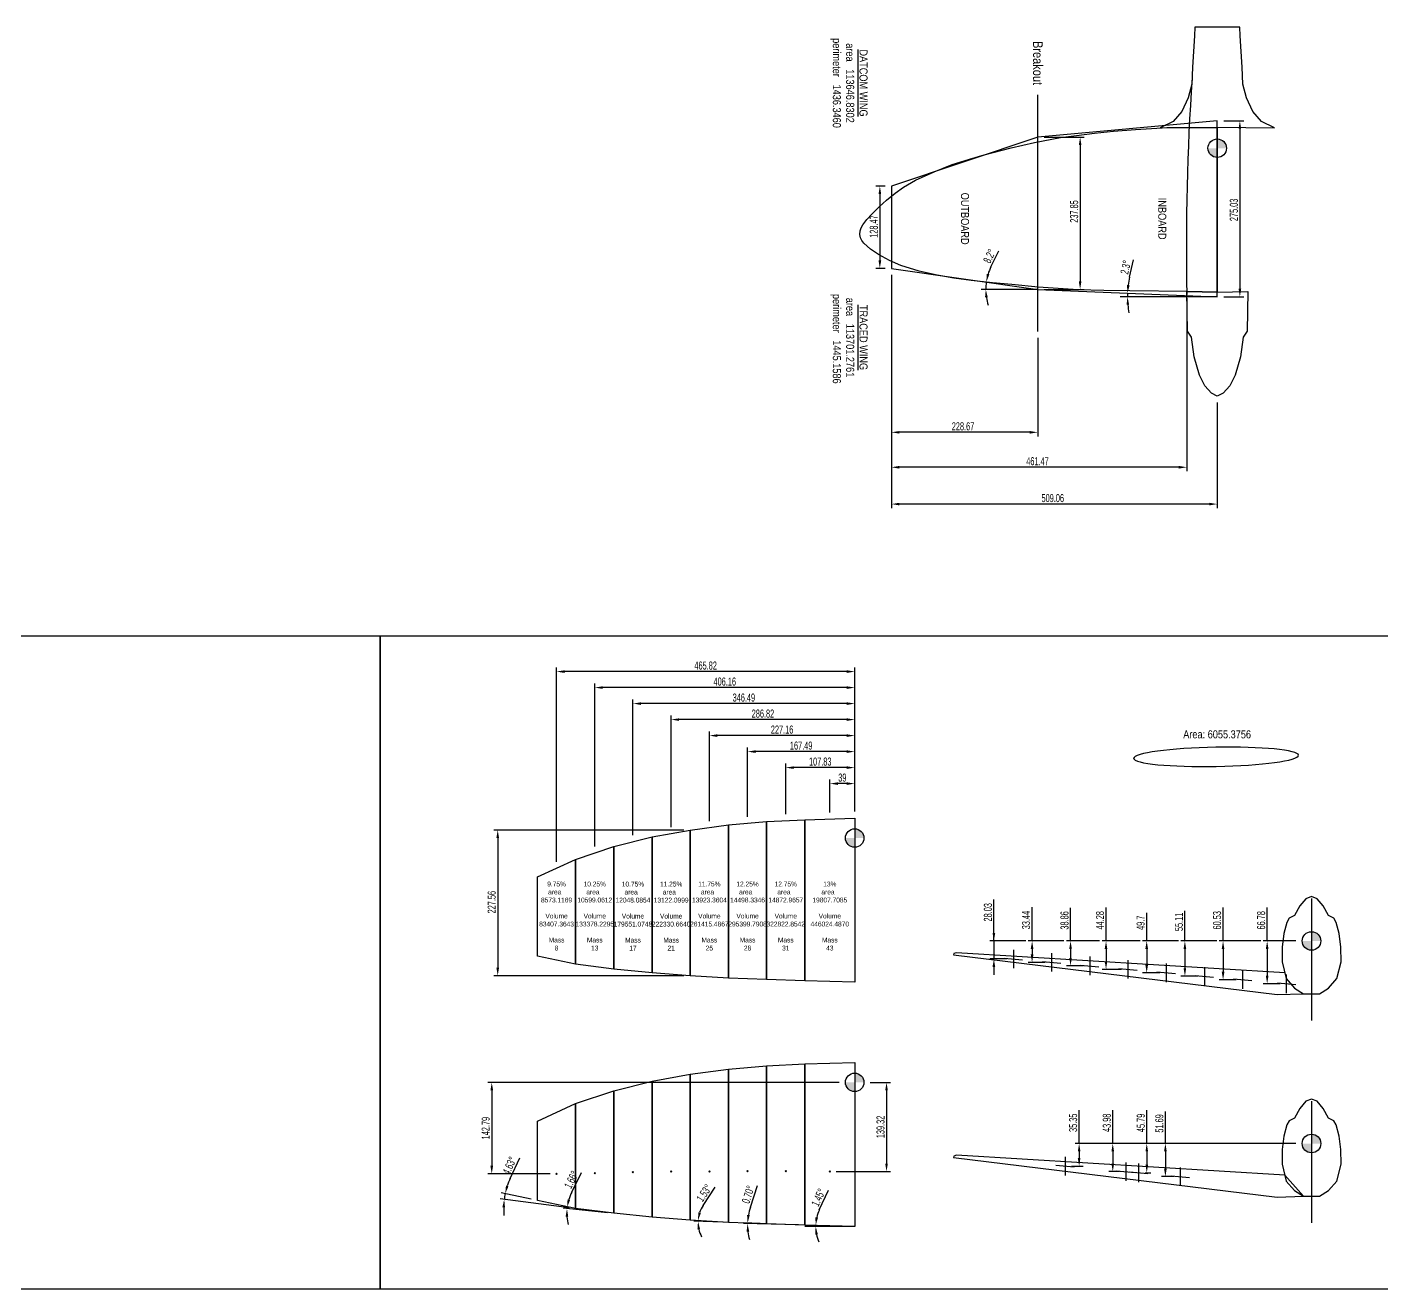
# Model space of a CAD drawing. Header units: centimetres. Extents: x -5325 to 32224, y -11540 to 14619.
# Drawn here: x 24231 to 26347, y -5392 to -3421 of the extents above; entities that cross this region are included whole.
import ezdxf
from ezdxf.lldxf.tags import DXFTag

# ---------------------------------------------------------------- set-up
doc = ezdxf.new("R2010")
doc.units = ezdxf.units.CM
doc.header["$PDMODE"] = 3
doc.header["$PDSIZE"] = -5
doc.layers.get('0').update_dxf_attribs({"color": 10})
doc.styles.add('SEACAD_arial_ttf', font='ARIALN.TTF')
doc.styles.get("Standard").update_dxf_attribs({"font": 'ARIALN.TTF', "width": 0.67})
tags = doc.linetypes.add('CENTER2', pattern=[28.575, 19.05, -3.175, 3.175, -3.175]).pattern_tags.tags
tags[10:11] = [DXFTag(74, 4), DXFTag(75, 0), DXFTag(340, '0'), DXFTag(46, 0.0), DXFTag(50, 0.0), DXFTag(44, 0.0), DXFTag(45, 0.0)]
tags[8:9] = [DXFTag(74, 4), DXFTag(75, 0), DXFTag(340, '0'), DXFTag(46, 0.0), DXFTag(50, 0.0), DXFTag(44, 0.0), DXFTag(45, 0.0)]
tags[6:7] = [DXFTag(74, 4), DXFTag(75, 0), DXFTag(340, '0'), DXFTag(46, 0.0), DXFTag(50, 0.0), DXFTag(44, 0.0), DXFTag(45, 0.0)]
tags[4:5] = [DXFTag(74, 4), DXFTag(75, 0), DXFTag(340, '0'), DXFTag(46, 0.0), DXFTag(50, 0.0), DXFTag(44, 0.0), DXFTag(45, 0.0)]
doc.dimstyles.new('ISO-25', dxfattribs={"dimscale": 5, "dimtxt": 2.5, "dimasz": 2.5, "dimexe": 1.25, "dimexo": 2, "dimtad": 1, "dimdsep": 46, "dimtxsty": 'Standard', "dimcen": 2.5, "dimadec": 0, "dimazin": 0, "dimtfac": 1, "dimtmove": 0, "dimatfit": 3, "dimfxl": 1, "dimarcsym": 0})

# ---------------------------------------------------------------- blocks, each defined once
blk = doc.blocks.new('*D214')
at = {"color": 0, "lineweight": -2}
for p, q in [((25484.7, -4648.1), (25484.7, -4596.8)), ((25511.2, -4603), (25497.2, -4603)), ((25523.7, -4646.8), (25523.7, -4596.8))]:
    blk.add_line(p, q, dxfattribs=at)
at = {"color": 0}
for points in [[(25497.2, -4601), (25497.2, -4605.1), (25484.7, -4603)], [(25511.2, -4605.1), (25511.2, -4601), (25523.7, -4603)]]:
    blk.add_solid(points, dxfattribs=at)
at = {"layer": 'Defpoints', "color": 0}
for p in [(25484.7, -4603), (25484.7, -4658.1), (25523.7, -4656.8)]:
    blk.add_point(p, dxfattribs=at)
at = {"color": 0, "insert": (25504.2, -4593.7), "char_height": 12.5, "attachment_point": 5}
blk.add_mtext('39', dxfattribs=at)
blk = doc.blocks.new('*D215')
at = {"color": 0, "lineweight": -2}
for p, q in [((25415.8, -4650.7), (25415.8, -4571.8)), ((25511.2, -4578), (25428.3, -4578)), ((25523.7, -4646.8), (25523.7, -4571.8))]:
    blk.add_line(p, q, dxfattribs=at)
at = {"color": 0}
for points in [[(25428.3, -4576), (25428.3, -4580.1), (25415.8, -4578)], [(25511.2, -4580.1), (25511.2, -4576), (25523.7, -4578)]]:
    blk.add_solid(points, dxfattribs=at)
at = {"layer": 'Defpoints', "color": 0}
for p in [(25415.8, -4578), (25415.8, -4660.7), (25523.7, -4656.8)]:
    blk.add_point(p, dxfattribs=at)
at = {"color": 0, "insert": (25469.7, -4568.7), "char_height": 12.5, "attachment_point": 5}
blk.add_mtext('107.83', dxfattribs=at)
blk = doc.blocks.new('*D216')
at = {"color": 0, "lineweight": -2}
for p, q in [((25356.2, -4654.8), (25356.2, -4546.8)), ((25523.7, -4646.8), (25523.7, -4546.8)), ((25511.2, -4553), (25368.7, -4553))]:
    blk.add_line(p, q, dxfattribs=at)
at = {"color": 0}
for points in [[(25368.7, -4551), (25368.7, -4555.1), (25356.2, -4553)], [(25511.2, -4555.1), (25511.2, -4551), (25523.7, -4553)]]:
    blk.add_solid(points, dxfattribs=at)
at = {"layer": 'Defpoints', "color": 0}
for p in [(25356.2, -4553), (25356.2, -4664.8), (25523.7, -4656.8)]:
    blk.add_point(p, dxfattribs=at)
at = {"color": 0, "insert": (25439.9, -4543.7), "char_height": 12.5, "attachment_point": 5}
blk.add_mtext('167.49', dxfattribs=at)
blk = doc.blocks.new('*D217')
at = {"color": 0, "lineweight": -2}
for p, q in [((25296.5, -4661.5), (25296.5, -4521.8)), ((25511.2, -4528), (25309, -4528)), ((25523.7, -4646.8), (25523.7, -4521.8))]:
    blk.add_line(p, q, dxfattribs=at)
at = {"color": 0}
for points in [[(25309, -4526), (25309, -4530.1), (25296.5, -4528)], [(25511.2, -4530.1), (25511.2, -4526), (25523.7, -4528)]]:
    blk.add_solid(points, dxfattribs=at)
at = {"layer": 'Defpoints', "color": 0}
for p in [(25296.5, -4528), (25296.5, -4671.5), (25523.7, -4656.8)]:
    blk.add_point(p, dxfattribs=at)
at = {"color": 0, "insert": (25410.1, -4518.7), "char_height": 12.5, "attachment_point": 5}
blk.add_mtext('227.16', dxfattribs=at)
blk = doc.blocks.new('*D218')
at = {"color": 0, "lineweight": -2}
for p, q in [((25236.8, -4670.8), (25236.8, -4496.8)), ((25511.2, -4503), (25249.3, -4503)), ((25523.7, -4646.8), (25523.7, -4496.8))]:
    blk.add_line(p, q, dxfattribs=at)
at = {"color": 0}
for points in [[(25249.3, -4501), (25249.3, -4505.1), (25236.8, -4503)], [(25511.2, -4505.1), (25511.2, -4501), (25523.7, -4503)]]:
    blk.add_solid(points, dxfattribs=at)
at = {"layer": 'Defpoints', "color": 0}
for p in [(25236.8, -4503), (25523.7, -4656.8), (25236.8, -4680.8)]:
    blk.add_point(p, dxfattribs=at)
at = {"color": 0, "insert": (25380.2, -4493.7), "char_height": 12.5, "attachment_point": 5}
blk.add_mtext('286.82', dxfattribs=at)
blk = doc.blocks.new('*D219')
at = {"color": 0, "lineweight": -2}
for p, q in [((25177.2, -4683.6), (25177.2, -4471.8)), ((25511.2, -4478), (25189.7, -4478)), ((25523.7, -4646.8), (25523.7, -4471.8))]:
    blk.add_line(p, q, dxfattribs=at)
at = {"color": 0}
for points in [[(25189.7, -4476), (25189.7, -4480.1), (25177.2, -4478)], [(25511.2, -4480.1), (25511.2, -4476), (25523.7, -4478)]]:
    blk.add_solid(points, dxfattribs=at)
at = {"layer": 'Defpoints', "color": 0}
for p in [(25177.2, -4478), (25523.7, -4656.8), (25177.2, -4693.6)]:
    blk.add_point(p, dxfattribs=at)
at = {"color": 0, "insert": (25350.4, -4468.7), "char_height": 12.5, "attachment_point": 5}
blk.add_mtext('346.49', dxfattribs=at)
blk = doc.blocks.new('*D220')
at = {"color": 0, "lineweight": -2}
for p, q in [((25117.5, -4701.2), (25117.5, -4446.8)), ((25511.2, -4453), (25130, -4453)), ((25523.7, -4646.8), (25523.7, -4446.8))]:
    blk.add_line(p, q, dxfattribs=at)
at = {"color": 0}
for points in [[(25130, -4451), (25130, -4455.1), (25117.5, -4453)], [(25511.2, -4455.1), (25511.2, -4451), (25523.7, -4453)]]:
    blk.add_solid(points, dxfattribs=at)
at = {"layer": 'Defpoints', "color": 0}
for p in [(25117.5, -4453), (25523.7, -4656.8), (25117.5, -4711.2)]:
    blk.add_point(p, dxfattribs=at)
at = {"color": 0, "insert": (25320.6, -4443.7), "char_height": 12.5, "attachment_point": 5}
blk.add_mtext('406.16', dxfattribs=at)
blk = doc.blocks.new('*D221')
at = {"color": 0, "lineweight": -2}
for p, q in [((25057.8, -4725.1), (25057.8, -4421.8)), ((25523.7, -4646.8), (25523.7, -4421.8)), ((25511.2, -4428), (25070.3, -4428))]:
    blk.add_line(p, q, dxfattribs=at)
at = {"color": 0}
for points in [[(25070.3, -4426), (25070.3, -4430.1), (25057.8, -4428)], [(25511.2, -4430.1), (25511.2, -4426), (25523.7, -4428)]]:
    blk.add_solid(points, dxfattribs=at)
at = {"layer": 'Defpoints', "color": 0}
for p in [(25057.8, -4428), (25523.7, -4656.8), (25057.8, -4735.1)]:
    blk.add_point(p, dxfattribs=at)
at = {"color": 0, "insert": (25290.7, -4418.7), "char_height": 12.5, "attachment_point": 5}
blk.add_mtext('465.82', dxfattribs=at)
blk = doc.blocks.new('*D222')
at = {"color": 0, "lineweight": -2}
for p, q in [((25570.9, -3669.8), (25556.6, -3669.8)), ((25562.8, -3682.3), (25562.8, -3785.7)), ((25570.9, -3798.2), (25556.6, -3798.2))]:
    blk.add_line(p, q, dxfattribs=at)
at = {"color": 0}
for points in [[(25564.9, -3682.3), (25560.7, -3682.3), (25562.8, -3669.8)], [(25560.7, -3785.7), (25564.9, -3785.7), (25562.8, -3798.2)]]:
    blk.add_solid(points, dxfattribs=at)
at = {"layer": 'Defpoints', "color": 0}
for p in [(25580.9, -3669.8), (25562.8, -3798.2), (25580.9, -3798.2)]:
    blk.add_point(p, dxfattribs=at)
at = {"color": 0, "insert": (25553.4, -3732.9), "char_height": 12.5, "attachment_point": 5, "rotation": 90}
blk.add_mtext('128.47', dxfattribs=at)
blk = doc.blocks.new('*D223')
at = {"color": 0, "lineweight": -2}
for p, q in [((25580.9, -3808.2), (25580.9, -4060.6)), ((25809.5, -3906.7), (25809.5, -4060.6)), ((25797, -4054.3), (25593.4, -4054.3))]:
    blk.add_line(p, q, dxfattribs=at)
at = {"color": 0}
for points in [[(25593.4, -4052.3), (25593.4, -4056.4), (25580.9, -4054.3)], [(25797, -4056.4), (25797, -4052.3), (25809.5, -4054.3)]]:
    blk.add_solid(points, dxfattribs=at)
at = {"layer": 'Defpoints', "color": 0}
for p in [(25580.9, -3798.2), (25809.5, -3896.7), (25580.9, -4054.3)]:
    blk.add_point(p, dxfattribs=at)
at = {"color": 0, "insert": (25692.7, -4045), "char_height": 12.5, "attachment_point": 5}
blk.add_mtext('228.67', dxfattribs=at)
blk = doc.blocks.new('*D224')
at = {"color": 0, "lineweight": -2}
for p, q in [((26099.9, -3567.6), (26131.4, -3567.6)), ((26125.1, -3580.1), (26125.1, -3830.1)), ((26099.9, -3842.6), (26131.4, -3842.6))]:
    blk.add_line(p, q, dxfattribs=at)
at = {"color": 0}
for points in [[(26127.2, -3580.1), (26123.1, -3580.1), (26125.1, -3567.6)], [(26123.1, -3830.1), (26127.2, -3830.1), (26125.1, -3842.6)]]:
    blk.add_solid(points, dxfattribs=at)
at = {"layer": 'Defpoints', "color": 0}
for p in [(26089.9, -3567.6), (26089.9, -3842.6), (26125.1, -3842.6)]:
    blk.add_point(p, dxfattribs=at)
at = {"color": 0, "insert": (26115.8, -3706.9), "char_height": 12.5, "attachment_point": 5, "rotation": 90}
blk.add_mtext('275.03', dxfattribs=at)
blk = doc.blocks.new('*D225')
at = {"color": 0, "lineweight": -2}
for p, q in [((25580.9, -3808.2), (25580.9, -4115.1)), ((26042.3, -3844.6), (26042.3, -4115.1)), ((26029.8, -4108.9), (25593.4, -4108.9))]:
    blk.add_line(p, q, dxfattribs=at)
at = {"color": 0}
for points in [[(25593.4, -4106.8), (25593.4, -4111), (25580.9, -4108.9)], [(26029.8, -4111), (26029.8, -4106.8), (26042.3, -4108.9)]]:
    blk.add_solid(points, dxfattribs=at)
at = {"layer": 'Defpoints', "color": 0}
for p in [(25580.9, -3798.2), (26042.3, -3834.6), (25580.9, -4108.9)]:
    blk.add_point(p, dxfattribs=at)
at = {"color": 0, "insert": (25809.1, -4099.5), "char_height": 12.5, "attachment_point": 5}
blk.add_mtext('461.47', dxfattribs=at)
blk = doc.blocks.new('*D226')
at = {"color": 0, "lineweight": -2}
for p, q in [((25580.9, -3808.2), (25580.9, -4172.7)), ((26089.9, -4007.6), (26089.9, -4172.7)), ((26077.4, -4166.4), (25593.4, -4166.4))]:
    blk.add_line(p, q, dxfattribs=at)
at = {"color": 0}
for points in [[(25593.4, -4164.4), (25593.4, -4168.5), (25580.9, -4166.4)], [(26077.4, -4168.5), (26077.4, -4164.4), (26089.9, -4166.4)]]:
    blk.add_solid(points, dxfattribs=at)
at = {"layer": 'Defpoints', "color": 0}
for p in [(25580.9, -3798.2), (26089.9, -3997.6), (25580.9, -4166.4)]:
    blk.add_point(p, dxfattribs=at)
at = {"color": 0, "insert": (25832.9, -4157.1), "char_height": 12.5, "attachment_point": 5}
blk.add_mtext('509.06', dxfattribs=at)
blk = doc.blocks.new('*D227')
at = {"color": 0, "lineweight": -2}
for p, q in [((25819.5, -3593.3), (25881.9, -3593.3)), ((25875.6, -3605.8), (25875.6, -3818.6)), ((25819.5, -3831.1), (25881.9, -3831.1))]:
    blk.add_line(p, q, dxfattribs=at)
at = {"color": 0}
for points in [[(25877.7, -3605.8), (25873.6, -3605.8), (25875.6, -3593.3)], [(25873.6, -3818.6), (25877.7, -3818.6), (25875.6, -3831.1)]]:
    blk.add_solid(points, dxfattribs=at)
at = {"layer": 'Defpoints', "color": 0}
for p in [(25809.5, -3593.3), (25809.5, -3831.1), (25875.6, -3831.1)]:
    blk.add_point(p, dxfattribs=at)
at = {"color": 0, "insert": (25866.3, -3709.4), "char_height": 12.5, "attachment_point": 5, "rotation": 90}
blk.add_mtext('237.85', dxfattribs=at)
blk = doc.blocks.new('*D228')
at = {"color": 0, "lineweight": -2}
blk.add_line((25953, -3812.1), (25959, -3785), dxfattribs=at)
for start, end in [(167.4412, 172.5471), (177.6531, 180), (185.1059, 190.2119)]:
    blk.add_arc((26089.9, -3842.6), 140.3, start, end, dxfattribs=at)
at = {"color": 0}
for points in [[(25948.7, -3824.2), (25952.9, -3824.6), (25949.7, -3836.9)], [(25952.2, -3855), (25948.1, -3855.2), (25949.6, -3842.6)]]:
    blk.add_solid(points, dxfattribs=at)
at = {"layer": 'Defpoints', "color": 0}
for p in [(25809.5, -3831.1), (25938, -3842.6), (25949.6, -3840.7), (26089.9, -3842.6), (26089.9, -3842.6)]:
    blk.add_point(p, dxfattribs=at)
at = {"color": 0, "insert": (25946.8, -3796.5), "char_height": 12.5, "attachment_point": 5, "rotation": 77.4412}
blk.add_mtext('2.3%%d', dxfattribs=at)
blk = doc.blocks.new('*D229')
at = {"color": 0, "lineweight": -2}
blk.add_line((25736.4, -3795.7), (25748.5, -3770.7), dxfattribs=at)
for start, end in [(154.1711, 162.9919), (171.8127, 180), (188.8208, 197.6416)]:
    blk.add_arc((25809.5, -3831.1), 81.3, start, end, dxfattribs=at)
at = {"color": 0}
for points in [[(25729.8, -3806.9), (25733.8, -3807.8), (25729.1, -3819.5)], [(25731.3, -3843.4), (25727.1, -3843.7), (25728.2, -3831.1)]]:
    blk.add_solid(points, dxfattribs=at)
at = {"layer": 'Defpoints', "color": 0}
for p in [(25580.9, -3798.2), (25728.3, -3827.3), (25720.9, -3831.1), (25809.5, -3831.1), (25809.5, -3831.1)]:
    blk.add_point(p, dxfattribs=at)
at = {"color": 0, "insert": (25734, -3779.1), "char_height": 12.5, "attachment_point": 5, "rotation": 64.1711}
blk.add_mtext('8.2%%d', dxfattribs=at)
blk = doc.blocks.new('*D230')
at = {"color": 0, "lineweight": -2}
for p, q in [((25547.9, -5069.7), (25579.5, -5069.7)), ((25573.2, -5082.2), (25573.2, -5196.5)), ((25494.7, -5209), (25579.5, -5209))]:
    blk.add_line(p, q, dxfattribs=at)
at = {"color": 0}
for points in [[(25575.3, -5082.2), (25571.2, -5082.2), (25573.2, -5069.7)], [(25571.2, -5196.5), (25575.3, -5196.5), (25573.2, -5209)]]:
    blk.add_solid(points, dxfattribs=at)
at = {"layer": 'Defpoints', "color": 0}
for p in [(25537.9, -5069.7), (25484.7, -5209), (25573.2, -5209)]:
    blk.add_point(p, dxfattribs=at)
at = {"color": 0, "insert": (25563.9, -5139.3), "char_height": 12.5, "attachment_point": 5, "rotation": 90}
blk.add_mtext('139.32', dxfattribs=at)
blk = doc.blocks.new('*D231')
at = {"color": 0, "lineweight": -2}
for p, q in [((25499, -5069.7), (24950.3, -5069.7)), ((24956.6, -5082.2), (24956.6, -5200)), ((25047.8, -5212.5), (24950.3, -5212.5))]:
    blk.add_line(p, q, dxfattribs=at)
at = {"color": 0}
for points in [[(24958.7, -5082.2), (24954.5, -5082.2), (24956.6, -5069.7)], [(24954.5, -5200), (24958.7, -5200), (24956.6, -5212.5)]]:
    blk.add_solid(points, dxfattribs=at)
at = {"layer": 'Defpoints', "color": 0}
for p in [(25509, -5069.7), (24956.6, -5212.5), (25057.8, -5212.5)]:
    blk.add_point(p, dxfattribs=at)
at = {"color": 0, "insert": (24947.2, -5141.1), "char_height": 12.5, "attachment_point": 5, "rotation": 90}
blk.add_mtext('142.79', dxfattribs=at)
blk = doc.blocks.new('*D232')
at = {"color": 0, "lineweight": -2}
for p, q in [((26167.8, -4848.8), (26167.8, -4796.6)), ((26212.4, -4848.8), (26161.5, -4848.8)), ((26167.8, -4861.3), (26167.8, -4903.1)), ((26188.2, -4915.6), (26161.5, -4915.6))]:
    blk.add_line(p, q, dxfattribs=at)
at = {"color": 0}
for points in [[(26169.8, -4861.3), (26165.7, -4861.3), (26167.8, -4848.8)], [(26165.7, -4903.1), (26169.8, -4903.1), (26167.8, -4915.6)]]:
    blk.add_solid(points, dxfattribs=at)
at = {"layer": 'Defpoints', "color": 0}
for p in [(26222.4, -4848.8), (26167.8, -4915.6), (26198.2, -4915.6)]:
    blk.add_point(p, dxfattribs=at)
at = {"color": 0, "insert": (26158.4, -4816.5), "char_height": 12.5, "attachment_point": 5, "rotation": 90}
blk.add_mtext('66.78', dxfattribs=at)
blk = doc.blocks.new('*D233')
at = {"color": 0, "lineweight": -2}
for p, q in [((26098.9, -4848.8), (26098.9, -4796.6)), ((26157.8, -4848.8), (26092.7, -4848.8)), ((26098.9, -4861.3), (26098.9, -4896.9)), ((26119.4, -4909.4), (26092.7, -4909.4))]:
    blk.add_line(p, q, dxfattribs=at)
at = {"color": 0}
for points in [[(26101, -4861.3), (26096.8, -4861.3), (26098.9, -4848.8)], [(26096.8, -4896.9), (26101, -4896.9), (26098.9, -4909.4)]]:
    blk.add_solid(points, dxfattribs=at)
at = {"layer": 'Defpoints', "color": 0}
for p in [(26167.8, -4848.8), (26098.9, -4909.4), (26129.4, -4909.4)]:
    blk.add_point(p, dxfattribs=at)
at = {"color": 0, "insert": (26089.6, -4816.5), "char_height": 12.5, "attachment_point": 5, "rotation": 90}
blk.add_mtext('60.53', dxfattribs=at)
blk = doc.blocks.new('*D234')
at = {"color": 0, "lineweight": -2}
for p, q in [((26039.3, -4848.8), (26039.3, -4801.8)), ((26088.9, -4848.8), (26033, -4848.8)), ((26039.3, -4861.3), (26039.3, -4891.4)), ((26059.7, -4903.9), (26033, -4903.9))]:
    blk.add_line(p, q, dxfattribs=at)
at = {"color": 0}
for points in [[(26041.3, -4861.3), (26037.2, -4861.3), (26039.3, -4848.8)], [(26037.2, -4891.4), (26041.3, -4891.4), (26039.3, -4903.9)]]:
    blk.add_solid(points, dxfattribs=at)
at = {"layer": 'Defpoints', "color": 0}
for p in [(26098.9, -4848.8), (26039.3, -4903.9), (26069.7, -4903.9)]:
    blk.add_point(p, dxfattribs=at)
at = {"color": 0, "insert": (26029.9, -4819), "char_height": 12.5, "attachment_point": 5, "rotation": 90}
blk.add_mtext('55.11', dxfattribs=at)
blk = doc.blocks.new('*D235')
at = {"color": 0, "lineweight": -2}
for p, q in [((25979.6, -4848.8), (25979.6, -4804.6)), ((26029.3, -4848.8), (25973.3, -4848.8)), ((25979.6, -4861.3), (25979.6, -4886)), ((26000, -4898.5), (25973.3, -4898.5))]:
    blk.add_line(p, q, dxfattribs=at)
at = {"color": 0}
for points in [[(25981.7, -4861.3), (25977.5, -4861.3), (25979.6, -4848.8)], [(25977.5, -4886), (25981.7, -4886), (25979.6, -4898.5)]]:
    blk.add_solid(points, dxfattribs=at)
at = {"layer": 'Defpoints', "color": 0}
for p in [(26039.3, -4848.8), (25979.6, -4898.5), (26010, -4898.5)]:
    blk.add_point(p, dxfattribs=at)
at = {"color": 0, "insert": (25970.2, -4820.4), "char_height": 12.5, "attachment_point": 5, "rotation": 90}
blk.add_mtext('49.7', dxfattribs=at)
blk = doc.blocks.new('*D236')
at = {"color": 0, "lineweight": -2}
for p, q in [((25916.1, -4848.8), (25916.1, -4796.6)), ((25969.6, -4848.8), (25909.8, -4848.8)), ((25916.1, -4861.3), (25916.1, -4880.6)), ((25940.4, -4893.1), (25909.8, -4893.1))]:
    blk.add_line(p, q, dxfattribs=at)
at = {"color": 0}
for points in [[(25918.1, -4861.3), (25914, -4861.3), (25916.1, -4848.8)], [(25914, -4880.6), (25918.1, -4880.6), (25916.1, -4893.1)]]:
    blk.add_solid(points, dxfattribs=at)
at = {"layer": 'Defpoints', "color": 0}
for p in [(25979.6, -4848.8), (25916.1, -4893.1), (25950.4, -4893.1)]:
    blk.add_point(p, dxfattribs=at)
at = {"color": 0, "insert": (25906.7, -4816.5), "char_height": 12.5, "attachment_point": 5, "rotation": 90}
blk.add_mtext('44.28', dxfattribs=at)
blk = doc.blocks.new('*D237')
at = {"color": 0, "lineweight": -2}
for p, q in [((25860.7, -4848.8), (25860.7, -4797)), ((25906.1, -4848.8), (25854.4, -4848.8)), ((25860.7, -4861.3), (25860.7, -4875.2)), ((25880.7, -4887.7), (25854.4, -4887.7))]:
    blk.add_line(p, q, dxfattribs=at)
at = {"color": 0}
for points in [[(25862.7, -4861.3), (25858.6, -4861.3), (25860.7, -4848.8)], [(25858.6, -4875.2), (25862.7, -4875.2), (25860.7, -4887.7)]]:
    blk.add_solid(points, dxfattribs=at)
at = {"layer": 'Defpoints', "color": 0}
for p in [(25916.1, -4848.8), (25860.7, -4887.7), (25890.7, -4887.7)]:
    blk.add_point(p, dxfattribs=at)
at = {"color": 0, "insert": (25851.3, -4816.7), "char_height": 12.5, "attachment_point": 5, "rotation": 90}
blk.add_mtext('38.86', dxfattribs=at)
blk = doc.blocks.new('*D238')
at = {"color": 0, "lineweight": -2}
for p, q in [((25800.6, -4848.8), (25800.6, -4796.1)), ((25850.3, -4848.8), (25794.3, -4848.8)), ((25800.6, -4861.3), (25800.6, -4869.8)), ((25821, -4882.3), (25794.3, -4882.3))]:
    blk.add_line(p, q, dxfattribs=at)
at = {"color": 0}
for points in [[(25802.7, -4861.3), (25798.5, -4861.3), (25800.6, -4848.8)], [(25798.5, -4869.8), (25802.7, -4869.8), (25800.6, -4882.3)]]:
    blk.add_solid(points, dxfattribs=at)
at = {"layer": 'Defpoints', "color": 0}
for p in [(25860.3, -4848.8), (25800.6, -4882.3), (25831, -4882.3)]:
    blk.add_point(p, dxfattribs=at)
at = {"color": 0, "insert": (25791.2, -4816.2), "char_height": 12.5, "attachment_point": 5, "rotation": 90}
blk.add_mtext('33.44', dxfattribs=at)
blk = doc.blocks.new('*D239')
at = {"color": 0, "lineweight": -2}
for p, q in [((25740.9, -4848.8), (25740.9, -4784.1)), ((25740.9, -4836.3), (25740.9, -4823.8)), ((25790.6, -4848.8), (25734.7, -4848.8)), ((25740.9, -4848.8), (25740.9, -4876.9)), ((25761.4, -4876.9), (25734.7, -4876.9)), ((25740.9, -4889.4), (25740.9, -4901.9))]:
    blk.add_line(p, q, dxfattribs=at)
at = {"color": 0}
for points in [[(25738.8, -4836.3), (25743, -4836.3), (25740.9, -4848.8)], [(25743, -4889.4), (25738.8, -4889.4), (25740.9, -4876.9)]]:
    blk.add_solid(points, dxfattribs=at)
at = {"layer": 'Defpoints', "color": 0}
for p in [(25800.6, -4848.8), (25740.9, -4876.9), (25771.4, -4876.9)]:
    blk.add_point(p, dxfattribs=at)
at = {"color": 0, "insert": (25731.6, -4804), "char_height": 12.5, "attachment_point": 5, "rotation": 90}
blk.add_mtext('28.03', dxfattribs=at)
blk = doc.blocks.new('*D255')
at = {"color": 0, "lineweight": -2}
for p, q in [((25979.7, -5165.1), (25979.7, -5113.3)), ((26212.4, -5165.1), (25973.5, -5165.1)), ((25979.7, -5177.6), (25979.7, -5198.4)), ((25977, -5210.9), (25986, -5210.9))]:
    blk.add_line(p, q, dxfattribs=at)
at = {"color": 0}
for points in [[(25981.8, -5177.6), (25977.7, -5177.6), (25979.7, -5165.1)], [(25977.7, -5198.4), (25981.8, -5198.4), (25979.7, -5210.9)]]:
    blk.add_solid(points, dxfattribs=at)
at = {"layer": 'Defpoints', "color": 0}
for p in [(26222.4, -5165.1), (25967, -5210.9), (25979.7, -5210.9)]:
    blk.add_point(p, dxfattribs=at)
at = {"color": 0, "insert": (25970.4, -5133), "char_height": 12.5, "attachment_point": 5, "rotation": 90}
blk.add_mtext('45.79', dxfattribs=at)
blk = doc.blocks.new('*D256')
at = {"color": 0, "lineweight": -2}
for p, q in [((26008.8, -5165.1), (26008.8, -5114.9)), ((26157.8, -5165.1), (26002.6, -5165.1)), ((26008.8, -5177.6), (26008.8, -5204.3)), ((26022, -5216.8), (26002.6, -5216.8))]:
    blk.add_line(p, q, dxfattribs=at)
at = {"color": 0}
for points in [[(26010.9, -5177.6), (26006.7, -5177.6), (26008.8, -5165.1)], [(26006.7, -5204.3), (26010.9, -5204.3), (26008.8, -5216.8)]]:
    blk.add_solid(points, dxfattribs=at)
at = {"layer": 'Defpoints', "color": 0}
for p in [(26167.8, -5165.1), (26008.8, -5216.8), (26032, -5216.8)]:
    blk.add_point(p, dxfattribs=at)
at = {"color": 0, "insert": (25999.4, -5133.8), "char_height": 12.5, "attachment_point": 5, "rotation": 90}
blk.add_mtext('51.69', dxfattribs=at)
blk = doc.blocks.new('*D257')
at = {"color": 0, "lineweight": -2}
for p, q in [((25926.6, -5165.1), (25926.6, -5112.9)), ((26152.8, -5165.1), (25920.4, -5165.1)), ((25926.6, -5177.6), (25926.6, -5196.6)), ((25937, -5209.1), (25920.4, -5209.1))]:
    blk.add_line(p, q, dxfattribs=at)
at = {"color": 0}
for points in [[(25928.7, -5177.6), (25924.5, -5177.6), (25926.6, -5165.1)], [(25924.5, -5196.6), (25928.7, -5196.6), (25926.6, -5209.1)]]:
    blk.add_solid(points, dxfattribs=at)
at = {"layer": 'Defpoints', "color": 0}
for p in [(26162.8, -5165.1), (25926.6, -5209.1), (25947, -5209.1)]:
    blk.add_point(p, dxfattribs=at)
at = {"color": 0, "insert": (25917.3, -5132.8), "char_height": 12.5, "attachment_point": 5, "rotation": 90}
blk.add_mtext('43.98', dxfattribs=at)
blk = doc.blocks.new('*D258')
at = {"color": 0, "lineweight": -2}
for p, q in [((25874.1, -5165.1), (25874.1, -5112.9)), ((26106.7, -5165.1), (25867.8, -5165.1)), ((25874.1, -5177.6), (25874.1, -5188)), ((25862, -5200.5), (25880.3, -5200.5))]:
    blk.add_line(p, q, dxfattribs=at)
at = {"color": 0}
for points in [[(25876.1, -5177.6), (25872, -5177.6), (25874.1, -5165.1)], [(25872, -5188), (25876.1, -5188), (25874.1, -5200.5)]]:
    blk.add_solid(points, dxfattribs=at)
at = {"layer": 'Defpoints', "color": 0}
for p in [(26116.7, -5165.1), (25852, -5200.5), (25874.1, -5200.5)]:
    blk.add_point(p, dxfattribs=at)
at = {"color": 0, "insert": (25864.7, -5132.8), "char_height": 12.5, "attachment_point": 5, "rotation": 90}
blk.add_mtext('35.35', dxfattribs=at)
blk = doc.blocks.new('*D265')
at = {"color": 0, "lineweight": -2}
for p, q in [((25256.7, -4675.5), (24959.7, -4675.5)), ((24965.9, -4688), (24965.9, -4890.5)), ((25256.8, -4903), (24959.7, -4903))]:
    blk.add_line(p, q, dxfattribs=at)
at = {"color": 0}
for points in [[(24968, -4688), (24963.8, -4688), (24965.9, -4675.5)], [(24963.8, -4890.5), (24968, -4890.5), (24965.9, -4903)]]:
    blk.add_solid(points, dxfattribs=at)
at = {"layer": 'Defpoints', "color": 0}
for p in [(25266.7, -4675.5), (24965.9, -4903), (25266.8, -4903)]:
    blk.add_point(p, dxfattribs=at)
at = {"color": 0, "insert": (24956.5, -4788.2), "char_height": 12.5, "attachment_point": 5, "rotation": 90}
blk.add_mtext('227.56', dxfattribs=at)
blk = doc.blocks.new('*D312')
at = {"color": 0, "lineweight": -2}
blk.add_line((25468.2, -5268.9), (25482.6, -5237.9), dxfattribs=at)
for start, end in [(155.075, 166.8107), (178.5464, 180), (191.7357, 203.4714)]:
    blk.add_arc((25523.7, -5294.6), 61.1, start, end, dxfattribs=at)
at = {"color": 0}
for points in [[(25462.1, -5280.4), (25466.2, -5280.9), (25462.5, -5293.1)], [(25465.9, -5306.9), (25461.7, -5307.3), (25462.5, -5294.6)]]:
    blk.add_solid(points, dxfattribs=at)
at = {"layer": 'Defpoints', "color": 0}
for p in [(25445.7, -5292.7), (25445.7, -5294.6), (25462.5, -5294.1), (25523.7, -5294.6), (25523.7, -5294.6)]:
    blk.add_point(p, dxfattribs=at)
at = {"color": 0, "insert": (25466.9, -5249.4), "char_height": 12.5, "attachment_point": 5, "rotation": 65.075}
blk.add_mtext('1.45%%d', dxfattribs=at)
blk = doc.blocks.new('*D313')
at = {"color": 0, "lineweight": -2}
for p, q in [((25360.6, -5264.7), (25371.7, -5230.8)), ((25376, -5290), (25349.9, -5289)), ((25435.7, -5292.4), (25349.9, -5290.2))]:
    blk.add_line(p, q, dxfattribs=at)
for start, end in [(161.8384, 169.8417), (177.8451, 178.5464), (186.5497, 194.5531)]:
    blk.add_arc((25445.7, -5292.7), 89.6, start, end, dxfattribs=at)
at = {"color": 0}
for points in [[(25358.8, -5302.8), (25354.6, -5303), (25356.1, -5290.4)], [(25355.4, -5276.6), (25359.6, -5277.1), (25356.2, -5289.3)]]:
    blk.add_solid(points, dxfattribs=at)
at = {"layer": 'Defpoints', "color": 0}
for p in [(25356.1, -5290), (25386, -5290.4), (25445.7, -5292.7), (25445.7, -5292.7), (25523.7, -5294.6)]:
    blk.add_point(p, dxfattribs=at)
at = {"color": 0, "insert": (25357.2, -5244.8), "char_height": 12.5, "attachment_point": 5, "rotation": 71.8384}
blk.add_mtext('0.70%%d', dxfattribs=at)
blk = doc.blocks.new('*D314')
at = {"color": 0, "lineweight": -2}
for p, q in [((25286.7, -5261.9), (25305.7, -5233.5)), ((25316.3, -5288), (25272.5, -5286.4))]:
    blk.add_line(p, q, dxfattribs=at)
for start, end in [(146.2782, 161.37), (176.4618, 177.9933), (193.0851, 208.1769)]:
    blk.add_arc((25326.3, -5288.3), 47.6, start, end, dxfattribs=at)
at = {"color": 0}
for points in [[(25282, -5298.9), (25277.9, -5299.3), (25278.8, -5286.6)], [(25279.2, -5272.7), (25283.3, -5273.5), (25278.8, -5285.4)]]:
    blk.add_solid(points, dxfattribs=at)
at = {"layer": 'Defpoints', "color": 0}
for p in [(25266.7, -5284.6), (25278.8, -5286.2), (25326.3, -5288.3), (25326.3, -5288.3), (25386, -5290.4)]:
    blk.add_point(p, dxfattribs=at)
at = {"color": 0, "insert": (25288.4, -5242.5), "char_height": 12.5, "attachment_point": 5, "rotation": 56.2782}
blk.add_mtext('1.53%%d', dxfattribs=at)
blk = doc.blocks.new('*D315')
at = {"color": 0, "lineweight": -2}
for p, q in [((25081.7, -5241.1), (25097, -5210.6)), ((25137.4, -5273.2), (25067.9, -5266.4)), ((25077.7, -5265.4), (25068.2, -5264.1))]:
    blk.add_line(p, q, dxfattribs=at)
for start, end in [(153.263, 163.0132), (172.7634, 174.4242), (184.1743, 193.9245)]:
    blk.add_arc((25147.3, -5274.2), 73.5, start, end, dxfattribs=at)
at = {"color": 0}
for points in [[(25076.1, -5279.6), (25071.9, -5279.5), (25074.1, -5267.1)], [(25075, -5252.3), (25079, -5253.1), (25074.4, -5264.9)]]:
    blk.add_solid(points, dxfattribs=at)
at = {"layer": 'Defpoints', "color": 0}
for p in [(25074.2, -5266.3), (25087.7, -5266.6), (25147.3, -5274.2), (25147.3, -5274.2), (25207, -5280)]:
    blk.add_point(p, dxfattribs=at)
at = {"color": 0, "insert": (25081, -5221.6), "char_height": 12.5, "attachment_point": 5, "rotation": 63.263}
blk.add_mtext('1.66%%d', dxfattribs=at)
blk = doc.blocks.new('*D316')
at = {"color": 0, "lineweight": -2}
for p, q in [((24985.4, -5219.8), (25000.3, -5187.3)), ((25018.2, -5252), (24971.5, -5242.2)), ((25077.7, -5265.4), (24969.9, -5251.7))]:
    blk.add_line(p, q, dxfattribs=at)
for start, end in [(155.3901, 161.7607), (168.1313, 172.7634), (179.1339, 185.5045)]:
    blk.add_arc((25087.7, -5266.6), 112.5, start, end, dxfattribs=at)
at = {"color": 0}
for points in [[(24978.8, -5230.9), (24982.8, -5232), (24977.6, -5243.5)], [(24977.3, -5265.1), (24973.1, -5264.8), (24976.1, -5252.5)]]:
    blk.add_solid(points, dxfattribs=at)
at = {"layer": 'Defpoints', "color": 0}
for p in [(24976.5, -5249.4), (25028, -5254.1), (25087.7, -5266.6), (25087.7, -5266.6), (25147.3, -5274.2)]:
    blk.add_point(p, dxfattribs=at)
at = {"color": 0, "insert": (24984.3, -5199.6), "char_height": 12.5, "attachment_point": 5, "rotation": 65.3901}
blk.add_mtext('4.63%%d', dxfattribs=at)

msp = doc.modelspace()

# ---------------------------------------------------------------- hatches: boundary and pattern name
h = msp.add_hatch(color=1)
h.paths.add_polyline_path([(26075.298, -3610.53), (26089.908, -3610.53), (26089.908, -3624.98, -0.41744911)])
h.paths.add_polyline_path([(26089.908, -3610.53), (26089.908, -3596.08, -0.4109854), (26104.2, -3610.53)])
h = msp.add_hatch(color=1)
h.paths.add_polyline_path([(25509.04, -4688.059), (25523.65, -4688.059), (25523.65, -4702.51, -0.41744911)])
h.paths.add_polyline_path([(25523.65, -4688.059), (25523.65, -4673.609, -0.4109854), (25537.942, -4688.059)])
h = msp.add_hatch(color=1)
h.paths.add_polyline_path([(26237.033, -4834.382), (26237.033, -4848.993), (26251.484, -4848.993, 0.41744911)])
h.paths.add_polyline_path([(26237.033, -4848.993), (26222.583, -4848.993, 0.4109854), (26237.033, -4863.284)])
h = msp.add_hatch(color=1)
h.paths.add_polyline_path([(25509.04, -5069.663), (25523.65, -5069.663), (25523.65, -5084.113, -0.41744911)])
h.paths.add_polyline_path([(25523.65, -5069.663), (25523.65, -5055.213, -0.4109854), (25537.942, -5069.663)])
h = msp.add_hatch(color=1)
h.paths.add_polyline_path([(26237.033, -5150.691), (26237.033, -5165.301), (26251.484, -5165.301, 0.41744911)])
h.paths.add_polyline_path([(26237.033, -5165.301), (26222.583, -5165.301, 0.4109854), (26237.033, -5179.593)])

# ---------------------------------------------------------------- linework, layer by layer
at = {"color": 1, "linetype": 'CENTER2', "ltscale": 2}
msp.add_line((25809.522, -3896.658), (25809.522, -3526.931), dxfattribs=at)
at = {"color": 1}
for p, q in [((25809.522, -3831.123), (25720.898, -3831.123)), ((26089.914, -3842.615), (25938.015, -3842.615))]:
    msp.add_line(p, q, dxfattribs=at)
for p, q in [((26237.033, -4782.687), (26237.033, -4972.831)), ((25771.375, -4862.409), (25771.375, -4891.311)), ((25756.983, -4875.553), (25785.767, -4878.167)), ((25816.649, -4880.971), (25845.433, -4883.584)), ((25831.041, -4867.826), (25831.041, -4896.729)), ((25876.316, -4886.388), (25905.099, -4889.002)), ((25890.708, -4873.244), (25890.708, -4902.146)), ((25950.374, -4878.662), (25950.374, -4907.564)), ((26010.04, -4884.079), (26010.04, -4912.981)), ((25935.982, -4891.806), (25964.766, -4894.419)), ((25995.648, -4897.223), (26024.432, -4899.837)), ((26055.315, -4902.641), (26084.099, -4905.255)), ((26069.707, -4889.497), (26069.707, -4918.399)), ((26114.981, -4908.059), (26143.765, -4910.672)), ((26129.373, -4894.914), (26129.373, -4923.816)), ((26198.203, -4930.066), (26198.203, -4901.164)), ((26183.811, -4914.308), (26212.594, -4916.922)), ((26237.033, -5098.995), (26237.033, -5289.139)), ((25837.641, -5199.185), (25866.425, -5201.799)), ((25852.033, -5186.041), (25852.033, -5214.943)), ((25947.033, -5194.667), (25947.033, -5223.569)), ((25967.033, -5196.483), (25967.033, -5225.385)), ((26032.033, -5202.384), (26032.033, -5231.287)), ((25932.641, -5207.811), (25961.425, -5210.424)), ((25952.641, -5209.627), (25981.425, -5212.24)), ((26017.641, -5215.529), (26046.425, -5218.142))]:
    msp.add_line(p, q)
at = {"color": 3}
msp.add_line((25523.656, -5294.63), (25445.702, -5294.63), dxfattribs=at)
at = {"color": 7}
for points in [[(26089.914, -3421.385), (26054.841, -3421.385), (26054.076, -3435.185), (26051.236, -3484.168), (26049.901, -3510.506), (26044.324, -3531.914), (26034.324, -3553.172), (26020.91, -3568.684), (26000.434, -3578.766), (26089.914, -3577.867), (26179.394, -3578.766), (26158.918, -3568.684), (26145.504, -3553.172), (26135.504, -3531.914), (26129.928, -3510.506), (26128.592, -3484.168), (26125.752, -3435.185), (26124.987, -3421.385)], [(26089.914, -3835.498), (26043.215, -3834.603), (25953.385, -3833.262), (25912.484, -3832.895), (25872.351, -3831.529), (25841.477, -3829.446), (25810.256, -3827.364), (25769.004, -3823.51), (25738.755, -3820.754), (25705.537, -3817.265), (25678.549, -3813.345), (25652.115, -3808.82), (25624.002, -3802.523), (25595.692, -3793.594), (25577.721, -3786.189), (25560.555, -3776.701), (25547.957, -3768.064), (25537.638, -3758.657), (25534.434, -3754.458), (25532.572, -3750.393), (25531.726, -3745.143), (25531.937, -3739.724), (25533.715, -3734.686), (25536.296, -3730.283), (25542.242, -3721.847), (25550.182, -3713.603), (25561.537, -3702.365), (25573.28, -3691.836), (25586.549, -3680.848), (25599.512, -3671.54), (25618.728, -3660.553), (25647.474, -3647.469), (25676.013, -3635.999), (25702.882, -3627.642), (25725.799, -3620.973), (25768.032, -3609.786), (25804.599, -3601.857), (25845.09, -3594.084), (25869.811, -3590.512), (25897.873, -3586.853), (25927.532, -3583.924), (25962.366, -3581.346), (26003.53, -3578.556), (26011.221, -3578.172), (26089.914, -3578.382)], [(26089.908, -3835.498), (26137.495, -3834.59), (26136.694, -3896.29), (26130.158, -3905.554), (26125.971, -3936.633), (26117.896, -3965.022), (26109.289, -3981.932), (26098.874, -3993.369), (26089.908, -3997.591), (26080.943, -3993.369), (26070.527, -3981.932), (26061.921, -3965.022), (26053.846, -3936.633), (26049.658, -3905.554), (26043.123, -3896.29), (26042.322, -3834.59)]]:
    msp.add_lwpolyline(points, close=True, dxfattribs=at)
at = {"color": 5}
msp.add_lwpolyline([(26089.914, -3567.588), (25809.522, -3593.268), (25580.853, -3669.752), (25580.853, -3798.223), (25809.522, -3831.123), (26089.914, -3842.615)], close=True, dxfattribs=at)
at = {"color": 7}
msp.add_lwpolyline([(26089.908, -3738.121), (26089.92, -3738.094), (26089.908, -3738.094)], dxfattribs=at)
at = {"color": 1}
for points in [[(23154.136, -5392.246), (24782.511, -5392.246), (24782.511, -4372.875), (23154.136, -4372.875)], [(24782.511, -5392.246), (26410.886, -5392.246), (26410.886, -4372.875), (24782.511, -4372.875)], [(25206.998, -4898.418), (25206.998, -4686.121), (25266.664, -4675.471), (25266.664, -4903.023)], [(25266.664, -4903.023), (25266.664, -4675.471), (25326.331, -4667.557), (25326.331, -4906.712)], [(25326.331, -4906.712), (25326.331, -4667.557), (25385.997, -4661.978), (25385.997, -4908.803)], [(25385.997, -4908.803), (25385.997, -4661.978), (25445.664, -4659.335), (25445.664, -4911.048)], [(25523.656, -4913.027), (25445.664, -4911.048), (25445.664, -4659.335), (25523.656, -4656.799), (25523.656, -4913.027)], [(25147.332, -4892.593), (25147.332, -4701.042), (25206.998, -4686.121), (25206.998, -4898.418)], [(25087.665, -4885.017), (25087.665, -4721.291), (25147.332, -4701.042), (25147.332, -4892.593)], [(25027.999, -4872.477), (25027.999, -4748.835), (25087.665, -4721.291), (25087.665, -4885.017)], [(25206.998, -5280.022), (25206.998, -5067.725), (25266.664, -5057.074), (25266.664, -5284.626)], [(25266.664, -5284.626), (25266.664, -5057.074), (25326.331, -5049.161), (25326.331, -5288.316)], [(25326.331, -5288.316), (25326.331, -5049.161), (25385.997, -5043.581), (25385.997, -5290.406)], [(25385.997, -5290.406), (25385.997, -5043.581), (25445.664, -5040.939), (25445.664, -5292.651)], [(25523.656, -5294.63), (25445.664, -5292.651), (25445.664, -5040.939), (25523.656, -5038.403), (25523.656, -5294.63)], [(25147.332, -5274.197), (25147.332, -5082.645), (25206.998, -5067.725), (25206.998, -5280.022)], [(25087.665, -5266.62), (25087.665, -5102.894), (25147.332, -5082.645), (25147.332, -5274.197)], [(25027.999, -5254.081), (25027.999, -5130.438), (25087.665, -5102.894), (25087.665, -5266.62)]]:
    msp.add_lwpolyline(points, close=True, dxfattribs=at)
at = {"color": 253}
for points in [[(26237.033, -4779.593), (26228.173, -4782.931), (26218.877, -4793.962), (26210.307, -4809.056), (26202.172, -4813.265), (26198.671, -4819.85), (26194.023, -4837.266), (26191.38, -4858.398), (26190.959, -4881.129), (26197.699, -4907.648), (26210.338, -4922.38), (26224.661, -4931.22), (26224.661, -4931.22), (26224.661, -4931.22), (26224.661, -4931.22), (26249.406, -4931.22), (26249.406, -4931.22), (26249.406, -4931.22), (26263.729, -4922.38), (26276.368, -4907.648), (26283.108, -4881.129), (26282.687, -4858.398), (26280.044, -4837.266), (26275.396, -4819.85), (26271.894, -4813.265), (26263.76, -4809.056), (26255.19, -4793.962), (26245.894, -4782.931)], [(26237.033, -5095.901), (26228.173, -5099.24), (26218.877, -5110.27), (26210.307, -5125.364), (26202.172, -5129.573), (26198.671, -5136.158), (26194.023, -5153.574), (26191.38, -5174.707), (26190.959, -5197.437), (26197.699, -5223.956), (26210.338, -5238.689), (26224.661, -5247.528), (26224.661, -5247.528), (26224.661, -5247.528), (26224.661, -5247.528), (26249.406, -5247.528), (26249.406, -5247.528), (26249.406, -5247.528), (26263.729, -5238.689), (26276.368, -5223.956), (26283.108, -5197.437), (26282.687, -5174.707), (26280.044, -5153.574), (26275.396, -5136.158), (26271.894, -5129.573), (26263.76, -5125.364), (26255.19, -5110.27), (26245.894, -5099.24)], [(26195.343, -5214.687), (25682.407, -5183.581), (25678.254, -5184.713), (25677.877, -5186.977), (26183.512, -5248.736), (26224.661, -5247.528)]]:
    msp.add_lwpolyline(points, close=True, dxfattribs=at)
msp.add_lwpolyline([(26195.343, -4898.379), (25682.407, -4867.273), (25678.254, -4868.405), (25677.877, -4870.669), (26183.512, -4932.428), (26224.661, -4931.22)], dxfattribs=at)
at = {"color": 1}
for centre in [(26089.749, -3610.53), (25523.491, -4688.059), (26237.033, -4848.833), (25523.491, -5069.663), (26237.033, -5165.142)]:
    msp.add_circle(centre, 14.451, dxfattribs=at)
msp.add_arc((29740.477, -3759.635), 3698.915, 176.000918, 181.227457, dxfattribs=at)
at = {"color": 0, "extrusion": (0, 0, -1)}
msp.add_ellipse((26088.019, -4561.164), major_axis=(128.863, 2.384), ratio=0.11603407, start_param=3.14159265, end_param=9.42477796, dxfattribs=at)
at = {"color": 5}
for p in [(25057.832, -5212.456), (25117.498, -5211.196), (25177.165, -5209.801), (25236.831, -5209.016), (25296.498, -5208.686), (25356.164, -5208.364), (25415.83, -5208.439), (25484.66, -5208.984)]:
    msp.add_point(p, dxfattribs=at)

# ---------------------------------------------------------------- texts
at = {"color": 7, "char_height": 12.5, "attachment_point": 5, "rotation": 270, "style": 'SEACAD_arial_ttf'}
for s, insert, width in [('{\\LDATCOM WING\\P}area   113646.8302\\Pperimeter   1436.3460', (25514.568, -3508.753), 213.51501), ('OUTBOARD', (25695.715, -3720.611), 213.51501), ('INBOARD', (26003.864, -3720.611), 78.2101), ('{\\LTRACED WING}\\Parea   113701.2761\\P perimeter   1445.1586', (25514.568, -3906.27), 213.51501)]:
    msp.add_mtext(s, dxfattribs=dict(at, insert=insert, width=width))
at = {"color": 1, "insert": (25809.522, -3511.931), "char_height": 15, "width": 156.80253, "attachment_point": 6, "rotation": 270, "style": 'SEACAD_arial_ttf'}
msp.add_mtext('Breakout', dxfattribs=at)
at = {"color": 7, "insert": (26089.615, -4526.137), "char_height": 12.5, "width": 213.51501, "attachment_point": 5, "style": 'SEACAD_arial_ttf'}
msp.add_mtext('Area: 6055.3756', dxfattribs=at)
at = {"color": 5, "char_height": 7.5, "width": 58.20539, "attachment_point": 8, "style": 'SEACAD_arial_ttf'}
for s, insert in [('9.75%\\Parea   8573.1169\\P\\PVolume\\P83407.3643\\P\\PMass\\P8', (25057.832, -4863.715)), ('10.25%\\Parea   10599.0612\\P\\PVolume\\P133378.2295\\P\\PMass\\P13', (25117.498, -4863.715)), ('10.75%\\Parea   12048.0854\\P\\PVolume\\P179551.0748\\P\\PMass\\P17', (25177.165, -4863.715)), ('11.25%\\Parea   13122.0999\\P\\PVolume\\P222330.6640\\P\\PMass\\P21', (25236.831, -4863.715)), ('11.75%\\Parea   13923.3604\\P\\PVolume\\P261415.4867\\P\\PMass\\P25', (25296.498, -4863.715)), ('12.25%\\Parea   14498.3346\\P\\PVolume\\P295399.7908\\P\\PMass\\P28', (25356.164, -4863.715)), ('12.75%\\Parea   14872.9657\\P\\PVolume\\P322822.8542\\P\\PMass\\P31', (25415.83, -4863.715)), ('13%\\Parea   19807.7085\\P\\PVolume\\P446024.4870\\P\\PMass\\P43', (25484.66, -4863.715))]:
    msp.add_mtext(s, dxfattribs=dict(at, insert=insert))

# ---------------------------------------------------------------- dimensions: what is measured, and where the dimension line sits
at = {"color": 1}
for base, p1, p2, angle, picture, middle in [((26125.144, -3842.615), (26089.914, -3567.588), (26089.914, -3842.615), 270, '*D224', (26125.144, -3706.94)), ((25875.6476, -3831.123), (25809.522, -3593.2683), (25809.522, -3831.123), 270, '*D227', (25875.6476, -3709.4318)), ((25562.816, -3798.223), (25580.853, -3669.752), (25580.853, -3798.223), 270, '*D222', (25562.816, -3732.915)), ((25580.853, -4054.337), (25809.522, -3896.658), (25580.853, -3798.223), 180, '*D223', (25692.713, -4054.337)), ((25580.853, -4108.877), (26042.322, -3834.59), (25580.853, -3798.223), 180, '*D225', (25809.113, -4108.877)), ((25580.8527, -4166.4471), (26089.9082, -3997.5908), (25580.8527, -3798.2228), 180, '*D226', (25832.9064, -4166.4471))]:
    dim = msp.add_linear_dim(base=base, p1=p1, p2=p2, angle=angle, dimstyle='ISO-25', dxfattribs=at)
    dim.commit()
    dim.dimension.update_dxf_attribs({"geometry": picture, "text_midpoint": middle, "dimtype": 160})
for base, line1, line2, picture, middle in [((25728.34, -3827.253), ((25809.522, -3831.123), (25720.898, -3831.123)), ((25580.853, -3798.223), (25809.522, -3831.123)), '*D229', (25733.976, -3779.135)), ((25949.613, -3840.699), ((26089.914, -3842.615), (25938.015, -3842.615)), ((25809.522, -3831.123), (26089.914, -3842.615)), '*D228', (25946.825, -3796.518))]:
    dim = msp.add_angular_dim_2l(base=base, line1=line1, line2=line2, dimstyle='ISO-25', override={"dimadec": 1}, dxfattribs=at)
    dim.commit()
    dim.dimension.update_dxf_attribs({"geometry": picture, "text_midpoint": middle})
for base, p1, p2, picture, middle in [((25057.832, -4428.041), (25523.656, -4656.799), (25057.832, -4735.063), '*D221', (25290.744, -4418.666)), ((25117.498, -4453.041), (25523.656, -4656.799), (25117.498, -4711.166), '*D220', (25320.577, -4443.666)), ((25177.165, -4478.041), (25523.656, -4656.799), (25177.165, -4693.582), '*D219', (25350.41, -4468.666)), ((25236.8313, -4503.041), (25523.656, -4656.7995), (25236.8313, -4680.796), '*D218', (25380.2436, -4493.666)), ((25296.498, -4528.041), (25523.656, -4656.799), (25296.498, -4671.514), '*D217', (25410.077, -4518.666)), ((25356.164, -4553.041), (25523.656, -4656.799), (25356.164, -4664.767), '*D216', (25439.91, -4543.666)), ((25415.83, -4578.041), (25523.656, -4656.799), (25415.83, -4660.656), '*D215', (25469.743, -4568.666)), ((25484.66, -4603.041), (25523.656, -4656.799), (25484.66, -4658.067), '*D214', (25504.158, -4593.666))]:
    dim = msp.add_linear_dim(base=base, p1=p1, p2=p2, dimstyle='ISO-25', dxfattribs=at)
    dim.commit()
    dim.dimension.update_dxf_attribs({"geometry": picture, "text_midpoint": middle})
at = {"color": 5}
for base, p1, p2, picture, middle in [((24965.905, -4903.034), (25266.664, -4675.471), (25266.806, -4903.034), '*D265', (24965.905, -4788.191)), ((25740.933, -4876.86), (25800.6, -4848.833), (25771.375, -4876.86), '*D239', (25740.933, -4803.958)), ((25800.5997, -4882.2775), (25860.2661, -4848.8332), (25831.0412, -4882.2775), '*D238', (25800.5997, -4816.2401)), ((25860.653, -4887.695), (25916.064, -4848.833), (25890.708, -4887.695), '*D237', (25860.653, -4816.676)), ((25916.064, -4893.113), (25979.599, -4848.833), (25950.374, -4893.113), '*D236', (25916.064, -4816.458)), ((26039.2653, -4903.9478), (26098.9317, -4848.8332), (26069.7068, -4903.9478), '*D234', (26039.2653, -4819.0443)), ((26098.932, -4909.365), (26167.761, -4848.833), (26129.373, -4909.365), '*D233', (26098.932, -4816.458)), ((26167.761, -4915.615), (26222.417, -4848.833), (26198.203, -4915.615), '*D232', (26167.761, -4816.458)), ((25979.599, -4898.53), (26039.265, -4848.833), (26010.04, -4898.53), '*D235', (25979.599, -4820.446)), ((25874.06, -5200.492), (26116.734, -5165.142), (25852.033, -5200.492), '*D258', (25874.06, -5132.767)), ((25926.633, -5209.118), (26162.781, -5165.142), (25947.033, -5209.118), '*D257', (25926.633, -5132.767)), ((25979.744, -5210.934), (26222.417, -5165.142), (25967.033, -5210.934), '*D255', (25979.744, -5132.985)), ((26008.806, -5216.835), (26167.761, -5165.142), (26032.033, -5216.835), '*D256', (26008.806, -5133.782))]:
    dim = msp.add_linear_dim(base=base, p1=p1, p2=p2, angle=90, dimstyle='ISO-25', dxfattribs=at)
    dim.commit()
    dim.dimension.update_dxf_attribs({"geometry": picture, "text_midpoint": middle, "dimtype": 160})
for base, p1, p2, picture, middle in [((24956.582, -5212.456), (25509.04, -5069.663), (25057.832, -5212.456), '*D231', (24947.207, -5141.059)), ((25573.246, -5208.984), (25537.942, -5069.663), (25484.66, -5208.984), '*D230', (25563.871, -5139.324))]:
    dim = msp.add_linear_dim(base=base, p1=p1, p2=p2, angle=90, dimstyle='ISO-25', dxfattribs=at)
    dim.commit()
    dim.dimension.update_dxf_attribs({"geometry": picture, "text_midpoint": middle})
at = {"color": 3}
for base, line1, line2, picture, middle in [((24976.503, -5249.45), ((25147.332, -5274.197), (25087.665, -5266.62)), ((25087.665, -5266.62), (25027.999, -5254.081)), '*D316', (24984.32, -5199.63)), ((25074.209, -5266.344), ((25206.998, -5280.022), (25147.332, -5274.197)), ((25147.332, -5274.197), (25087.665, -5266.62)), '*D315', (25080.959, -5221.646)), ((25278.783, -5286.225), ((25385.997, -5290.406), (25326.331, -5288.316)), ((25326.331, -5288.316), (25266.664, -5284.626)), '*D314', (25288.425, -5242.49)), ((25356.142, -5290.014), ((25523.656, -5294.63), (25445.664, -5292.651)), ((25445.664, -5292.651), (25385.997, -5290.406)), '*D313', (25357.227, -5244.835)), ((25462.524, -5294.113), ((25523.656, -5294.63), (25445.664, -5292.651)), ((25523.656, -5294.63), (25445.702, -5294.63)), '*D312', (25466.908, -5249.435))]:
    dim = msp.add_angular_dim_2l(base=base, line1=line1, line2=line2, dimstyle='ISO-25', override={"dimadec": 2}, dxfattribs=at)
    dim.commit()
    dim.dimension.update_dxf_attribs({"geometry": picture, "text_midpoint": middle})

doc.saveas('drawing.dxf')
